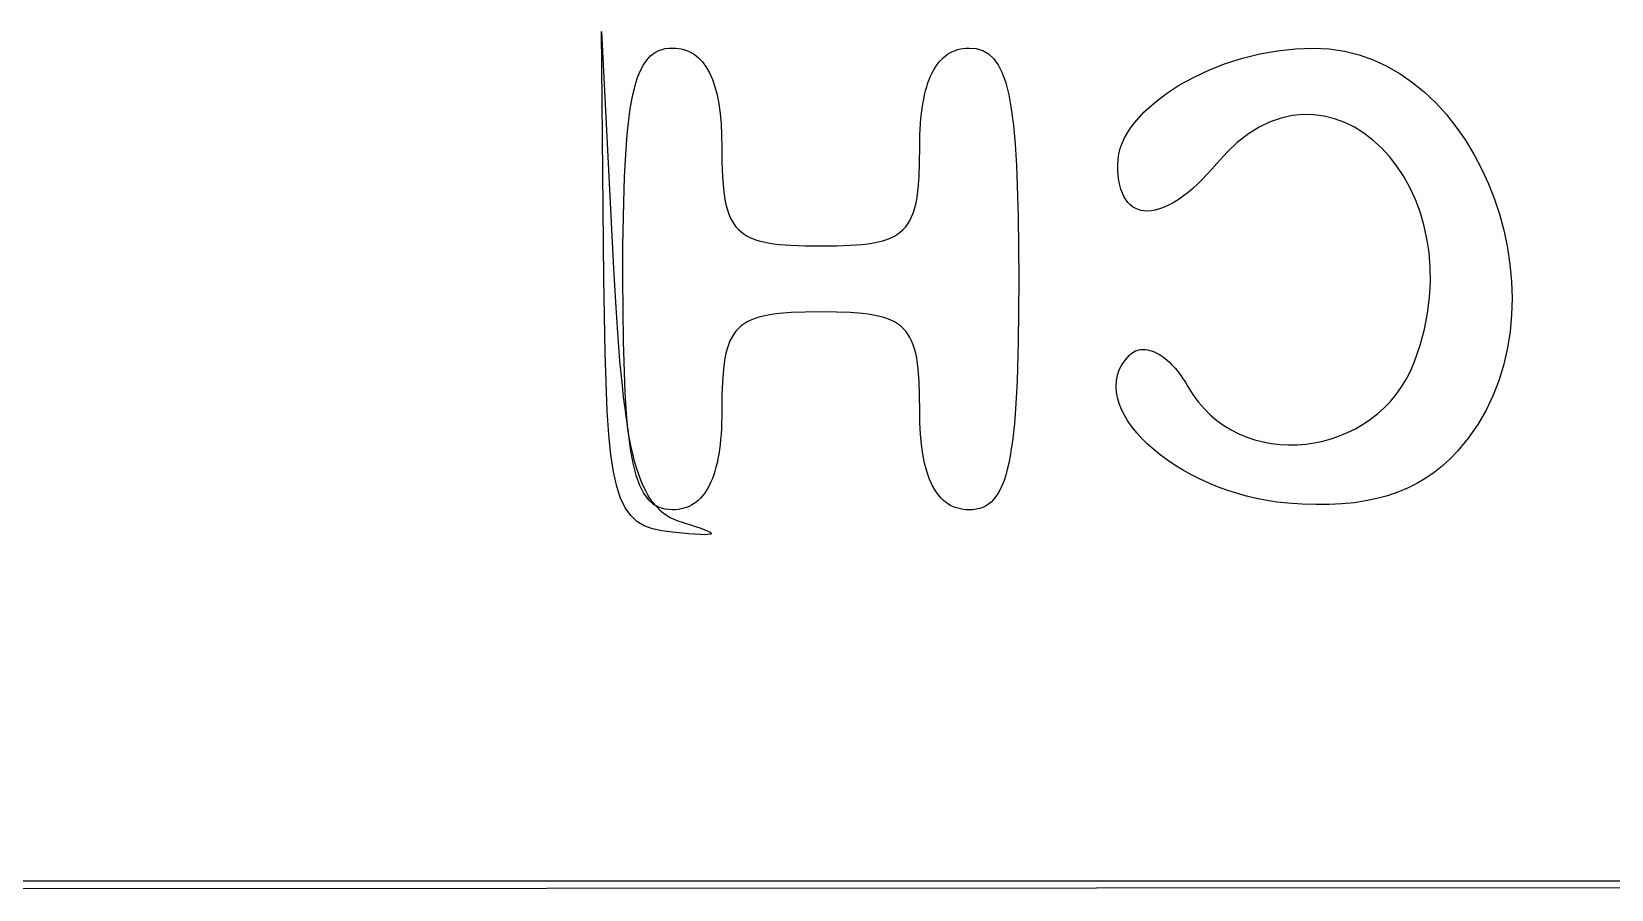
# Model space of a CAD drawing. Extents: x 70.3 to 133.4, y -81.7 to -32.
# Drawn here: x 80.225 to 81.999, y -78.524 to -77.561 of the extents above; entities that cross this region are included whole.
import ezdxf

# ---------------------------------------------------------------- set-up
doc = ezdxf.new("R2010")
doc.units = 0
doc.layers.add('BLACK', color=7, linetype='CONTINUOUS')

msp = doc.modelspace()

# ---------------------------------------------------------------- linework, layer by layer
at = {"layer": 'BLACK', "linetype": 'CONTINUOUS'}
for p, q in [((80.868076, -77.838287), (80.865271, -77.560867)), ((80.865271, -77.560867), (80.87891, -77.827006)), ((80.920485, -77.588103), (80.923458, -77.585682)), ((80.923458, -77.585682), (80.9266, -77.583684)), ((80.9266, -77.583684), (80.929913, -77.582089)), ((80.929913, -77.582089), (80.933401, -77.58088)), ((80.933401, -77.58088), (80.93707, -77.580039)), ((80.93707, -77.580039), (80.940922, -77.579548)), ((80.940922, -77.579548), (80.944961, -77.579388)), ((80.944961, -77.579388), (80.948379, -77.579497)), ((80.948379, -77.579497), (80.951689, -77.579822)), ((80.951689, -77.579822), (80.954891, -77.580365)), ((80.954891, -77.580365), (80.957983, -77.581124)), ((80.957983, -77.581124), (80.960968, -77.582101)), ((80.960968, -77.582101), (80.963844, -77.583295)), ((80.963844, -77.583295), (80.966611, -77.584706)), ((80.966611, -77.584706), (80.96927, -77.586333)), ((80.96927, -77.586333), (80.97182, -77.588178)), ((81.251477, -77.588178), (81.254028, -77.586333)), ((81.254028, -77.586333), (81.256686, -77.584706)), ((81.256686, -77.584706), (81.259454, -77.583295)), ((81.259454, -77.583295), (81.26233, -77.582101)), ((81.26233, -77.582101), (81.265314, -77.581124)), ((81.265314, -77.581124), (81.268407, -77.580365)), ((81.268407, -77.580365), (81.271608, -77.579822)), ((81.271608, -77.579822), (81.274918, -77.579497)), ((81.274918, -77.579497), (81.278337, -77.579388)), ((81.278337, -77.579388), (81.286228, -77.580039)), ((81.286228, -77.580039), (81.293385, -77.582089)), ((81.293385, -77.582089), (81.299839, -77.585682)), ((81.299839, -77.585682), (81.305622, -77.590963)), ((81.585036, -77.590822), (81.604541, -77.585972)), ((81.604541, -77.585972), (81.624457, -77.582382)), ((81.624457, -77.582382), (81.644613, -77.580153)), ((81.644613, -77.580153), (81.664838, -77.579388)), ((81.664838, -77.579388), (81.682422, -77.580259)), ((81.682422, -77.580259), (81.699493, -77.582816)), ((81.699493, -77.582816), (81.716024, -77.586977)), ((81.716024, -77.586977), (81.731983, -77.592658)), ((80.908002, -77.607169), (80.910194, -77.602367)), ((80.910194, -77.602367), (80.912534, -77.598078)), ((80.912534, -77.598078), (80.915027, -77.594282)), ((80.915027, -77.594282), (80.917676, -77.590963)), ((80.917676, -77.590963), (80.920485, -77.588103)), ((80.97182, -77.588178), (80.974262, -77.59024)), ((80.974262, -77.59024), (80.976595, -77.592519)), ((80.976595, -77.592519), (80.97882, -77.595015)), ((80.97882, -77.595015), (80.982944, -77.600658)), ((80.982944, -77.600658), (80.986633, -77.607169)), ((81.236664, -77.607169), (81.238455, -77.603805)), ((81.238455, -77.603805), (81.240354, -77.600658)), ((81.240354, -77.600658), (81.242362, -77.597728)), ((81.242362, -77.597728), (81.244478, -77.595015)), ((81.244478, -77.595015), (81.246702, -77.592519)), ((81.246702, -77.592519), (81.249036, -77.59024)), ((81.249036, -77.59024), (81.251477, -77.588178)), ((81.305622, -77.590963), (81.310764, -77.598078)), ((81.310764, -77.598078), (81.315296, -77.607169)), ((81.530685, -77.611917), (81.547937, -77.603896)), ((81.547937, -77.603896), (81.566111, -77.596831)), ((81.566111, -77.596831), (81.585036, -77.590822)), ((81.731983, -77.592658), (81.747342, -77.599777)), ((81.747342, -77.599777), (81.76207, -77.60825)), ((80.902279, -77.624831), (80.904049, -77.618383)), ((80.904049, -77.618383), (80.905955, -77.612502)), ((80.905955, -77.612502), (80.908002, -77.607169)), ((80.986633, -77.607169), (80.989889, -77.614549)), ((80.989889, -77.614549), (80.992711, -77.622796)), ((80.992711, -77.622796), (80.995098, -77.631912)), ((81.229339, -77.627246), (81.230587, -77.622796)), ((81.230587, -77.622796), (81.231943, -77.618564)), ((81.231943, -77.618564), (81.233408, -77.614549)), ((81.233408, -77.614549), (81.234982, -77.61075)), ((81.234982, -77.61075), (81.236664, -77.607169)), ((81.315296, -77.607169), (81.319249, -77.618383)), ((81.319249, -77.618383), (81.322654, -77.631863)), ((81.499628, -77.630418), (81.514525, -77.620792)), ((81.514525, -77.620792), (81.530685, -77.611917)), ((81.76207, -77.60825), (81.776139, -77.617994)), ((81.776139, -77.617994), (81.789518, -77.628927)), ((80.897755, -77.647756), (80.899136, -77.639499)), ((80.899136, -77.639499), (80.900643, -77.631863)), ((80.900643, -77.631863), (80.902279, -77.624831)), ((80.995098, -77.631912), (80.997051, -77.641896)), ((81.226246, -77.641896), (81.227168, -77.636795)), ((81.227168, -77.636795), (81.228199, -77.631912)), ((81.228199, -77.631912), (81.229339, -77.627246)), ((81.322654, -77.631863), (81.325543, -77.647756)), ((81.474304, -77.651522), (81.486164, -77.640696)), ((81.486164, -77.640696), (81.499628, -77.630418)), ((81.789518, -77.628927), (81.802177, -77.640966)), ((81.802177, -77.640966), (81.814088, -77.654026)), ((80.895352, -77.666204), (80.896494, -77.656651)), ((80.896494, -77.656651), (80.897755, -77.647756)), ((80.997051, -77.641896), (80.998571, -77.652748)), ((80.998571, -77.652748), (80.999656, -77.664468)), ((81.223641, -77.664468), (81.22413, -77.6585)), ((81.22413, -77.6585), (81.224727, -77.652748)), ((81.224727, -77.652748), (81.225432, -77.647213)), ((81.225432, -77.647213), (81.226246, -77.641896)), ((81.325543, -77.647756), (81.327946, -77.666204)), ((81.464217, -77.662797), (81.474304, -77.651522)), ((81.62851, -77.657983), (81.616196, -77.662283)), ((81.640797, -77.655239), (81.62851, -77.657983)), ((81.653001, -77.653995), (81.640797, -77.655239)), ((81.665069, -77.654196), (81.653001, -77.653995)), ((81.676945, -77.655788), (81.665069, -77.654196)), ((81.688574, -77.658715), (81.676945, -77.655788)), ((81.699901, -77.662922), (81.688574, -77.658715)), ((81.814088, -77.654026), (81.825219, -77.668026)), ((80.893403, -77.687354), (80.894323, -77.676432)), ((80.894323, -77.676432), (80.895352, -77.666204)), ((80.999656, -77.664468), (81.000307, -77.677057)), ((81.22299, -77.677057), (81.223262, -77.670654)), ((81.223262, -77.670654), (81.223641, -77.664468)), ((81.327946, -77.666204), (81.329894, -77.687354)), ((81.452787, -77.680325), (81.456076, -77.674417)), ((81.456076, -77.674417), (81.459893, -77.66857)), ((81.459893, -77.66857), (81.464217, -77.662797)), ((81.591709, -77.675767), (81.579644, -77.685063)), ((81.603911, -77.668192), (81.591709, -77.675767)), ((81.616196, -77.662283), (81.603911, -77.668192)), ((81.710872, -77.668355), (81.699901, -77.662922)), ((81.72143, -77.674958), (81.710872, -77.668355)), ((81.731522, -77.682677), (81.72143, -77.674958)), ((81.825219, -77.668026), (81.835543, -77.682883)), ((80.89259, -77.698986), (80.893403, -77.687354)), ((81.000307, -77.677057), (81.000524, -77.690513)), ((81.000524, -77.690513), (81.000687, -77.708039)), ((81.222611, -77.708039), (81.222773, -77.690513)), ((81.222773, -77.690513), (81.222828, -77.683676)), ((81.222828, -77.683676), (81.22299, -77.677057)), ((81.329894, -77.687354), (81.331418, -77.711349)), ((81.446308, -77.698289), (81.447882, -77.692273)), ((81.447882, -77.692273), (81.450049, -77.686281)), ((81.450049, -77.686281), (81.452787, -77.680325)), ((81.579644, -77.685063), (81.567773, -77.696133)), ((81.741093, -77.691456), (81.731522, -77.682677)), ((81.750086, -77.701241), (81.741093, -77.691456)), ((81.835543, -77.682883), (81.845029, -77.698513)), ((80.891266, -77.724458), (80.891879, -77.711349)), ((80.891879, -77.711349), (80.89259, -77.698986)), ((81.000687, -77.708039), (81.001248, -77.723648)), ((81.22205, -77.723648), (81.222611, -77.708039)), ((81.331418, -77.711349), (81.33332, -77.768455)), ((81.445024, -77.710337), (81.445348, -77.704314)), ((81.445176, -77.716694), (81.445024, -77.710337)), ((81.445348, -77.704314), (81.446308, -77.698289)), ((81.556149, -77.709034), (81.550668, -77.715457)), ((81.567773, -77.696133), (81.556149, -77.709034)), ((81.758448, -77.711976), (81.750086, -77.701241)), ((81.766123, -77.723607), (81.758448, -77.711976)), ((81.845029, -77.698513), (81.853647, -77.714833)), ((80.890747, -77.738334), (80.891266, -77.724458)), ((81.001248, -77.723648), (81.002315, -77.737448)), ((81.220983, -77.737448), (81.22205, -77.723648)), ((81.445627, -77.722638), (81.445176, -77.716694)), ((81.446368, -77.728167), (81.445627, -77.722638)), ((81.447392, -77.733283), (81.446368, -77.728167)), ((81.539848, -77.727071), (81.534527, -77.732261)), ((81.545231, -77.721469), (81.539848, -77.727071)), ((81.550668, -77.715457), (81.545231, -77.721469)), ((81.773057, -77.736078), (81.766123, -77.723607)), ((81.853647, -77.714833), (81.861368, -77.731761)), ((80.889977, -77.768455), (80.890747, -77.738334)), ((81.002315, -77.737448), (81.003072, -77.743704)), ((81.003072, -77.743704), (81.003997, -77.749548)), ((81.219301, -77.749548), (81.220225, -77.743704)), ((81.220225, -77.743704), (81.220983, -77.737448)), ((81.448689, -77.737986), (81.447392, -77.733283)), ((81.45025, -77.742275), (81.448689, -77.737986)), ((81.452069, -77.746151), (81.45025, -77.742275)), ((81.454135, -77.749614), (81.452069, -77.746151)), ((81.519019, -77.745366), (81.514031, -77.748912)), ((81.524104, -77.741409), (81.519019, -77.745366)), ((81.529276, -77.737041), (81.524104, -77.741409)), ((81.534527, -77.732261), (81.529276, -77.737041)), ((81.779193, -77.749335), (81.773057, -77.736078)), ((81.861368, -77.731761), (81.868161, -77.749213)), ((81.003997, -77.749548), (81.005102, -77.754994)), ((81.005102, -77.754994), (81.006402, -77.760056)), ((81.006402, -77.760056), (81.00791, -77.764748)), ((81.00791, -77.764748), (81.00964, -77.769082)), ((81.213658, -77.769082), (81.215387, -77.764748)), ((81.215387, -77.764748), (81.216895, -77.760056)), ((81.216895, -77.760056), (81.218195, -77.754994)), ((81.218195, -77.754994), (81.219301, -77.749548)), ((81.456441, -77.752664), (81.454135, -77.749614)), ((81.458978, -77.755301), (81.456441, -77.752664)), ((81.461738, -77.757525), (81.458978, -77.755301)), ((81.464712, -77.759336), (81.461738, -77.757525)), ((81.467892, -77.760735), (81.464712, -77.759336)), ((81.471269, -77.761721), (81.467892, -77.760735)), ((81.474835, -77.762294), (81.471269, -77.761721)), ((81.478582, -77.762455), (81.474835, -77.762294)), ((81.4825, -77.762204), (81.478582, -77.762455)), ((81.486582, -77.761541), (81.4825, -77.762204)), ((81.490818, -77.760466), (81.486582, -77.761541)), ((81.495202, -77.758978), (81.490818, -77.760466)), ((81.499723, -77.757079), (81.495202, -77.758978)), ((81.504374, -77.754768), (81.499723, -77.757079)), ((81.509146, -77.752046), (81.504374, -77.754768)), ((81.514031, -77.748912), (81.509146, -77.752046)), ((81.784479, -77.763322), (81.779193, -77.749335)), ((81.788857, -77.777985), (81.784479, -77.763322)), ((81.868161, -77.749213), (81.873999, -77.767106)), ((80.889538, -77.801855), (80.889977, -77.768455)), ((81.00964, -77.769082), (81.011605, -77.773072)), ((81.011605, -77.773072), (81.013818, -77.776732)), ((81.013818, -77.776732), (81.016294, -77.780076)), ((81.016294, -77.780076), (81.019045, -77.783117)), ((81.204252, -77.783117), (81.207004, -77.780076)), ((81.207004, -77.780076), (81.20948, -77.776732)), ((81.20948, -77.776732), (81.211693, -77.773072)), ((81.211693, -77.773072), (81.213658, -77.769082)), ((81.33332, -77.768455), (81.333899, -77.838679)), ((81.792275, -77.793269), (81.788857, -77.777985)), ((81.873999, -77.767106), (81.87885, -77.785358)), ((81.019045, -77.783117), (81.022086, -77.785868)), ((81.022086, -77.785868), (81.02543, -77.788344)), ((81.02543, -77.788344), (81.02909, -77.790557)), ((81.02909, -77.790557), (81.03308, -77.792522)), ((81.03308, -77.792522), (81.037414, -77.794252)), ((81.037414, -77.794252), (81.042106, -77.795759)), ((81.042106, -77.795759), (81.047168, -77.797059)), ((81.047168, -77.797059), (81.052614, -77.798165)), ((81.052614, -77.798165), (81.058458, -77.79909)), ((81.058458, -77.79909), (81.064714, -77.799847)), ((81.064714, -77.799847), (81.078514, -77.800914)), ((81.144783, -77.800914), (81.158584, -77.799847)), ((81.158584, -77.799847), (81.164839, -77.79909)), ((81.164839, -77.79909), (81.170684, -77.798165)), ((81.170684, -77.798165), (81.17613, -77.797059)), ((81.17613, -77.797059), (81.181192, -77.795759)), ((81.181192, -77.795759), (81.185883, -77.794252)), ((81.185883, -77.794252), (81.190217, -77.792522)), ((81.190217, -77.792522), (81.194208, -77.790557)), ((81.194208, -77.790557), (81.197868, -77.788344)), ((81.197868, -77.788344), (81.201212, -77.785868)), ((81.201212, -77.785868), (81.204252, -77.783117)), ((81.794675, -77.809118), (81.792275, -77.793269)), ((81.87885, -77.785358), (81.882685, -77.803885)), ((80.889399, -77.838679), (80.889538, -77.801855)), ((81.078514, -77.800914), (81.094123, -77.801475)), ((81.094123, -77.801475), (81.111649, -77.801638)), ((81.111649, -77.801638), (81.129175, -77.801475)), ((81.129175, -77.801475), (81.144783, -77.800914)), ((81.796004, -77.825478), (81.794675, -77.809118)), ((81.882685, -77.803885), (81.885474, -77.822604)), ((80.87891, -77.827006), (80.881006, -77.864879)), ((81.796207, -77.842294), (81.796004, -77.825478)), ((81.885474, -77.822604), (81.887188, -77.841433)), ((80.869374, -77.921789), (80.868076, -77.838287)), ((80.889977, -77.908904), (80.889399, -77.838679)), ((81.333899, -77.838679), (81.333759, -77.875504)), ((81.795228, -77.85951), (81.796207, -77.842294)), ((81.887188, -77.841433), (81.887797, -77.860288)), ((80.881006, -77.864879), (80.883263, -77.899331)), ((81.793013, -77.877073), (81.795228, -77.85951)), ((81.887797, -77.860288), (81.887272, -77.879087)), ((81.02543, -77.889015), (81.022086, -77.89149)), ((81.02909, -77.886801), (81.02543, -77.889015)), ((81.03308, -77.884837), (81.02909, -77.886801)), ((81.037414, -77.883107), (81.03308, -77.884837)), ((81.042106, -77.881599), (81.037414, -77.883107)), ((81.047168, -77.880299), (81.042106, -77.881599)), ((81.052614, -77.879194), (81.047168, -77.880299)), ((81.058458, -77.878269), (81.052614, -77.879194)), ((81.064714, -77.877512), (81.058458, -77.878269)), ((81.078514, -77.876445), (81.064714, -77.877512)), ((81.094123, -77.875884), (81.078514, -77.876445)), ((81.111649, -77.875721), (81.094123, -77.875884)), ((81.129175, -77.875884), (81.111649, -77.875721)), ((81.144783, -77.876445), (81.129175, -77.875884)), ((81.158584, -77.877512), (81.144783, -77.876445)), ((81.164839, -77.878269), (81.158584, -77.877512)), ((81.170684, -77.879194), (81.164839, -77.878269)), ((81.17613, -77.880299), (81.170684, -77.879194)), ((81.181192, -77.881599), (81.17613, -77.880299)), ((81.185883, -77.883107), (81.181192, -77.881599)), ((81.190217, -77.884837), (81.185883, -77.883107)), ((81.194208, -77.886801), (81.190217, -77.884837)), ((81.197868, -77.889015), (81.194208, -77.886801)), ((81.201212, -77.89149), (81.197868, -77.889015)), ((81.333759, -77.875504), (81.33332, -77.908904)), ((81.789506, -77.894926), (81.793013, -77.877073)), ((81.887272, -77.879087), (81.885583, -77.897746)), ((80.883263, -77.899331), (80.885723, -77.930521)), ((81.011605, -77.904287), (81.00964, -77.908277)), ((81.013818, -77.900626), (81.011605, -77.904287)), ((81.016294, -77.897283), (81.013818, -77.900626)), ((81.019045, -77.894242), (81.016294, -77.897283)), ((81.022086, -77.89149), (81.019045, -77.894242)), ((81.204252, -77.894242), (81.201212, -77.89149)), ((81.207004, -77.897283), (81.204252, -77.894242)), ((81.20948, -77.900626), (81.207004, -77.897283)), ((81.211693, -77.904287), (81.20948, -77.900626)), ((81.213658, -77.908277), (81.211693, -77.904287)), ((81.784653, -77.913014), (81.789506, -77.894926)), ((81.885583, -77.897746), (81.882699, -77.916182)), ((80.871795, -77.986972), (80.869374, -77.921789)), ((80.891879, -77.96601), (80.889977, -77.908904)), ((81.005102, -77.922364), (81.003997, -77.927811)), ((81.006402, -77.917302), (81.005102, -77.922364)), ((81.00791, -77.912611), (81.006402, -77.917302)), ((81.00964, -77.908277), (81.00791, -77.912611)), ((81.215387, -77.912611), (81.213658, -77.908277)), ((81.216895, -77.917302), (81.215387, -77.912611)), ((81.218195, -77.922364), (81.216895, -77.917302)), ((81.219301, -77.927811), (81.218195, -77.922364)), ((81.33332, -77.908904), (81.33255, -77.939025)), ((81.453608, -77.929468), (81.458373, -77.924109)), ((81.458373, -77.924109), (81.459919, -77.922694)), ((81.459919, -77.922694), (81.46154, -77.921464)), ((81.46154, -77.921464), (81.46323, -77.920417)), ((81.46323, -77.920417), (81.464985, -77.91955)), ((81.464985, -77.91955), (81.466802, -77.918861)), ((81.466802, -77.918861), (81.468676, -77.918349)), ((81.468676, -77.918349), (81.470603, -77.91801)), ((81.470603, -77.91801), (81.472579, -77.917842)), ((81.472579, -77.917842), (81.474599, -77.917844)), ((81.474599, -77.917844), (81.476659, -77.918013)), ((81.476659, -77.918013), (81.478756, -77.918346)), ((81.478756, -77.918346), (81.480885, -77.918841)), ((81.480885, -77.918841), (81.483041, -77.919497)), ((81.483041, -77.919497), (81.485221, -77.920311)), ((81.485221, -77.920311), (81.487421, -77.92128)), ((81.487421, -77.92128), (81.489636, -77.922402)), ((81.489636, -77.922402), (81.491861, -77.923676)), ((81.491861, -77.923676), (81.494094, -77.925099)), ((81.778398, -77.931284), (81.784653, -77.913014)), ((81.882699, -77.916182), (81.878592, -77.934312)), ((80.885723, -77.930521), (80.888429, -77.95861)), ((81.002315, -77.939911), (81.001248, -77.953711)), ((81.003072, -77.933655), (81.002315, -77.939911)), ((81.003997, -77.927811), (81.003072, -77.933655)), ((81.220225, -77.933655), (81.219301, -77.927811)), ((81.220983, -77.939911), (81.220225, -77.933655)), ((81.22205, -77.953711), (81.220983, -77.939911)), ((81.33255, -77.939025), (81.332031, -77.9529)), ((81.444751, -77.946841), (81.446822, -77.940859)), ((81.446822, -77.940859), (81.449766, -77.93506)), ((81.449766, -77.93506), (81.453608, -77.929468)), ((81.494094, -77.925099), (81.496329, -77.926668)), ((81.496329, -77.926668), (81.498563, -77.928381)), ((81.498563, -77.928381), (81.500791, -77.930236)), ((81.500791, -77.930236), (81.50301, -77.932231)), ((81.50301, -77.932231), (81.505214, -77.934364)), ((81.505214, -77.934364), (81.507399, -77.936632)), ((81.507399, -77.936632), (81.509563, -77.939033)), ((81.509563, -77.939033), (81.5117, -77.941565)), ((81.5117, -77.941565), (81.513805, -77.944225)), ((81.76923, -77.950897), (81.774131, -77.941365)), ((81.774131, -77.941365), (81.778398, -77.931284)), ((81.878592, -77.934312), (81.873232, -77.952054)), ((80.888429, -77.95861), (80.889887, -77.971542)), ((81.001248, -77.953711), (81.000687, -77.96932)), ((81.222611, -77.96932), (81.22205, -77.953711)), ((81.332031, -77.9529), (81.331418, -77.96601)), ((81.44312, -77.95926), (81.443525, -77.952983)), ((81.443509, -77.965647), (81.44312, -77.95926)), ((81.443525, -77.952983), (81.444751, -77.946841)), ((81.513805, -77.944225), (81.515876, -77.947011)), ((81.515876, -77.947011), (81.517908, -77.949922)), ((81.517908, -77.949922), (81.519896, -77.952954)), ((81.519896, -77.952954), (81.521837, -77.956105)), ((81.521837, -77.956105), (81.523725, -77.959374)), ((81.523725, -77.959374), (81.529244, -77.968376)), ((81.757686, -77.968291), (81.763735, -77.959874)), ((81.763735, -77.959874), (81.76923, -77.950897)), ((81.873232, -77.952054), (81.866589, -77.969324)), ((80.889887, -77.971542), (80.891424, -77.983758)), ((80.893403, -77.990005), (80.891879, -77.96601)), ((81.000687, -77.96932), (81.000524, -77.986846)), ((81.222773, -77.986846), (81.222611, -77.96932)), ((81.331418, -77.96601), (81.330707, -77.978372)), ((81.444666, -77.972121), (81.443509, -77.965647)), ((81.446567, -77.978658), (81.444666, -77.972121)), ((81.529244, -77.968376), (81.535316, -77.976697)), ((81.535316, -77.976697), (81.541902, -77.984341)), ((81.744081, -77.983433), (81.751121, -77.976146)), ((81.751121, -77.976146), (81.757686, -77.968291)), ((81.866589, -77.969324), (81.858633, -77.98604)), ((80.873623, -78.013419), (80.871795, -77.986972)), ((80.891424, -77.983758), (80.893043, -77.995279)), ((80.893043, -77.995279), (80.894751, -78.006124)), ((80.895037, -78.007742), (80.893403, -77.990005)), ((81.00047, -77.993683), (81.000307, -78.000303)), ((81.000524, -77.986846), (81.00047, -77.993683)), ((81.22299, -78.000303), (81.222773, -77.986846)), ((81.329894, -77.990005), (81.328975, -78.000927)), ((81.330707, -77.978372), (81.329894, -77.990005)), ((81.449184, -77.985232), (81.446567, -77.978658)), ((81.452493, -77.991821), (81.449184, -77.985232)), ((81.456467, -77.998399), (81.452493, -77.991821)), ((81.541902, -77.984341), (81.548961, -77.991313)), ((81.548961, -77.991313), (81.556454, -77.997617)), ((81.728733, -77.996287), (81.736605, -77.990148)), ((81.736605, -77.990148), (81.744081, -77.983433)), ((81.858633, -77.98604), (81.849335, -78.002118)), ((80.875966, -78.036156), (80.873623, -78.013419)), ((80.894751, -78.006124), (80.895037, -78.007742)), ((80.895037, -78.007742), (80.895352, -78.011155)), ((80.896553, -78.016314), (80.895037, -78.007742)), ((80.895352, -78.011155), (80.897755, -78.029603)), ((80.999656, -78.012891), (80.999168, -78.01886)), ((81.000036, -78.006705), (80.999656, -78.012891)), ((81.000307, -78.000303), (81.000036, -78.006705)), ((81.223641, -78.012891), (81.22299, -78.000303)), ((81.224727, -78.024611), (81.223641, -78.012891)), ((81.327946, -78.011155), (81.326803, -78.020707)), ((81.328975, -78.000927), (81.327946, -78.011155)), ((81.461081, -78.004943), (81.456467, -77.998399)), ((81.466308, -78.011428), (81.461081, -78.004943)), ((81.472122, -78.01783), (81.466308, -78.011428)), ((81.556454, -77.997617), (81.564342, -78.003258)), ((81.564342, -78.003258), (81.572585, -78.008239)), ((81.572585, -78.008239), (81.581144, -78.012566)), ((81.581144, -78.012566), (81.589979, -78.016242)), ((81.694071, -78.014991), (81.703133, -78.011202)), ((81.703133, -78.011202), (81.711957, -78.006818)), ((81.711957, -78.006818), (81.720504, -78.001845)), ((81.720504, -78.001845), (81.728733, -77.996287)), ((81.849335, -78.002118), (81.838665, -78.017475)), ((80.898454, -78.025868), (80.896553, -78.016314)), ((80.897755, -78.029603), (80.900643, -78.045495)), ((80.90046, -78.034807), (80.898454, -78.025868)), ((80.997865, -78.030146), (80.997051, -78.035463)), ((80.998571, -78.024611), (80.997865, -78.030146)), ((80.999168, -78.01886), (80.998571, -78.024611)), ((81.226246, -78.035463), (81.224727, -78.024611)), ((81.325543, -78.029603), (81.324161, -78.03786)), ((81.326803, -78.020707), (81.325543, -78.029603)), ((81.478499, -78.024125), (81.472122, -78.01783)), ((81.485412, -78.030288), (81.478499, -78.024125)), ((81.492836, -78.036296), (81.485412, -78.030288)), ((81.589979, -78.016242), (81.599051, -78.019271)), ((81.599051, -78.019271), (81.608319, -78.021659)), ((81.608319, -78.021659), (81.617745, -78.02341)), ((81.617745, -78.02341), (81.627289, -78.024528)), ((81.627289, -78.024528), (81.63691, -78.025016)), ((81.63691, -78.025016), (81.646571, -78.024881)), ((81.646571, -78.024881), (81.656231, -78.024126)), ((81.656231, -78.024126), (81.66585, -78.022754)), ((81.66585, -78.022754), (81.67539, -78.020772)), ((81.67539, -78.020772), (81.68481, -78.018183)), ((81.68481, -78.018183), (81.694071, -78.014991)), ((81.838665, -78.017475), (81.826594, -78.032028)), ((80.878904, -78.055473), (80.875966, -78.036156)), ((80.902576, -78.04315), (80.90046, -78.034807)), ((80.900643, -78.045495), (80.904049, -78.058976)), ((80.904807, -78.050918), (80.902576, -78.04315)), ((80.995098, -78.045447), (80.993959, -78.050114)), ((80.996129, -78.040564), (80.995098, -78.045447)), ((80.997051, -78.035463), (80.996129, -78.040564)), ((81.228199, -78.045447), (81.226246, -78.035463)), ((81.230587, -78.054563), (81.228199, -78.045447)), ((81.322654, -78.045495), (81.321018, -78.052528)), ((81.324161, -78.03786), (81.322654, -78.045495)), ((81.500743, -78.042124), (81.492836, -78.036296)), ((81.50911, -78.047748), (81.500743, -78.042124)), ((81.517909, -78.053144), (81.50911, -78.047748)), ((81.809535, -78.048652), (81.800412, -78.055925)), ((81.818255, -78.040688), (81.809535, -78.048652)), ((81.826594, -78.032028), (81.818255, -78.040688)), ((80.882513, -78.071659), (80.878904, -78.055473)), ((80.904049, -78.058976), (80.908002, -78.07019)), ((80.90716, -78.05813), (80.904807, -78.050918)), ((80.909638, -78.064807), (80.90716, -78.05813)), ((80.912248, -78.070968), (80.909638, -78.064807)), ((80.988315, -78.066609), (80.986633, -78.07019)), ((80.989889, -78.062811), (80.988315, -78.066609)), ((80.991354, -78.058795), (80.989889, -78.062811)), ((80.992711, -78.054563), (80.991354, -78.058795)), ((80.993959, -78.050114), (80.992711, -78.054563)), ((81.233408, -78.062811), (81.230587, -78.054563)), ((81.236664, -78.07019), (81.233408, -78.062811)), ((81.317343, -78.064857), (81.315296, -78.07019)), ((81.319249, -78.058976), (81.317343, -78.064857)), ((81.321018, -78.052528), (81.319249, -78.058976)), ((81.527115, -78.058287), (81.517909, -78.053144)), ((81.536702, -78.063154), (81.527115, -78.058287)), ((81.546645, -78.067719), (81.536702, -78.063154)), ((81.790866, -78.062514), (81.780877, -78.068425)), ((81.800412, -78.055925), (81.790866, -78.062514)), ((80.886872, -78.085004), (80.882513, -78.071659)), ((80.908002, -78.07019), (80.912534, -78.079282)), ((80.914995, -78.076633), (80.912248, -78.070968)), ((80.912534, -78.079282), (80.917676, -78.086396)), ((80.917884, -78.081823), (80.914995, -78.076633)), ((80.920922, -78.086557), (80.917884, -78.081823)), ((80.97882, -78.082344), (80.976595, -78.08484)), ((80.980936, -78.079631), (80.97882, -78.082344)), ((80.982944, -78.076701), (80.980936, -78.079631)), ((80.984843, -78.073554), (80.982944, -78.076701)), ((80.986633, -78.07019), (80.984843, -78.073554)), ((81.240354, -78.076701), (81.236664, -78.07019)), ((81.244478, -78.082344), (81.240354, -78.076701)), ((81.246702, -78.08484), (81.244478, -78.082344)), ((81.308271, -78.083077), (81.305622, -78.086396)), ((81.310764, -78.079282), (81.308271, -78.083077)), ((81.313104, -78.074992), (81.310764, -78.079282)), ((81.315296, -78.07019), (81.313104, -78.074992)), ((81.556917, -78.07196), (81.546645, -78.067719)), ((81.567493, -78.075851), (81.556917, -78.07196)), ((81.578347, -78.079369), (81.567493, -78.075851)), ((81.589452, -78.082489), (81.578347, -78.079369)), ((81.600784, -78.085187), (81.589452, -78.082489)), ((81.748044, -78.082155), (81.736077, -78.085417)), ((81.759487, -78.078239), (81.748044, -78.082155)), ((81.770424, -78.073665), (81.759487, -78.078239)), ((81.780877, -78.068425), (81.770424, -78.073665)), ((80.89206, -78.095799), (80.886872, -78.085004)), ((80.898154, -78.104333), (80.89206, -78.095799)), ((80.917676, -78.086396), (80.923458, -78.091677)), ((80.924112, -78.090855), (80.920922, -78.086557)), ((80.923458, -78.091677), (80.926081, -78.093137)), ((80.926081, -78.093137), (80.924112, -78.090855)), ((80.926081, -78.093137), (80.927461, -78.094737)), ((80.929913, -78.09527), (80.926081, -78.093137)), ((80.927461, -78.094737), (80.930974, -78.098224)), ((80.93707, -78.09732), (80.929913, -78.09527)), ((80.930974, -78.098224), (80.934656, -78.101335)), ((80.934656, -78.101335), (80.938513, -78.10409)), ((80.944961, -78.097971), (80.93707, -78.09732)), ((80.948379, -78.097863), (80.944961, -78.097971)), ((80.951689, -78.097537), (80.948379, -78.097863)), ((80.954891, -78.096995), (80.951689, -78.097537)), ((80.957983, -78.096235), (80.954891, -78.096995)), ((80.960968, -78.095258), (80.957983, -78.096235)), ((80.963844, -78.094065), (80.960968, -78.095258)), ((80.966611, -78.092654), (80.963844, -78.094065)), ((80.96927, -78.091026), (80.966611, -78.092654)), ((80.97182, -78.089181), (80.96927, -78.091026)), ((80.974262, -78.087119), (80.97182, -78.089181)), ((80.976595, -78.08484), (80.974262, -78.087119)), ((81.249036, -78.087119), (81.246702, -78.08484)), ((81.251477, -78.089181), (81.249036, -78.087119)), ((81.254028, -78.091026), (81.251477, -78.089181)), ((81.256686, -78.092654), (81.254028, -78.091026)), ((81.259454, -78.094065), (81.256686, -78.092654)), ((81.26233, -78.095258), (81.259454, -78.094065)), ((81.265314, -78.096235), (81.26233, -78.095258)), ((81.268407, -78.096995), (81.265314, -78.096235)), ((81.271608, -78.097537), (81.268407, -78.096995)), ((81.274918, -78.097863), (81.271608, -78.097537)), ((81.278337, -78.097971), (81.274918, -78.097863)), ((81.282376, -78.097812), (81.278337, -78.097971)), ((81.286228, -78.09732), (81.282376, -78.097812)), ((81.289896, -78.096479), (81.286228, -78.09732)), ((81.293385, -78.09527), (81.289896, -78.096479)), ((81.296698, -78.093676), (81.293385, -78.09527)), ((81.299839, -78.091677), (81.296698, -78.093676)), ((81.302812, -78.089256), (81.299839, -78.091677)), ((81.305622, -78.086396), (81.302812, -78.089256)), ((81.612316, -78.087439), (81.600784, -78.085187)), ((81.624022, -78.089221), (81.612316, -78.087439)), ((81.635878, -78.090507), (81.624022, -78.089221)), ((81.652095, -78.091638), (81.635878, -78.090507)), ((81.667644, -78.09216), (81.652095, -78.091638)), ((81.682545, -78.092066), (81.667644, -78.09216)), ((81.696818, -78.091352), (81.682545, -78.092066)), ((81.710484, -78.09001), (81.696818, -78.091352)), ((81.723564, -78.088034), (81.710484, -78.09001)), ((81.736077, -78.085417), (81.723564, -78.088034)), ((80.905233, -78.110896), (80.898154, -78.104333)), ((80.913375, -78.115777), (80.905233, -78.110896)), ((80.922659, -78.119267), (80.913375, -78.115777)), ((80.933161, -78.121656), (80.922659, -78.119267)), ((80.938513, -78.10409), (80.942551, -78.106509)), ((80.942551, -78.106509), (80.946773, -78.108613)), ((80.946773, -78.108613), (80.951187, -78.110421)), ((80.951187, -78.110421), (80.955797, -78.111952)), ((80.955797, -78.111952), (80.970974, -78.116649)), ((80.970974, -78.116649), (80.976814, -78.118623)), ((80.976814, -78.118623), (80.981483, -78.120351)), ((80.944962, -78.123233), (80.933161, -78.121656)), ((80.963038, -78.124912), (80.944962, -78.123233)), ((80.970263, -78.125443), (80.963038, -78.124912)), ((80.976283, -78.125765), (80.970263, -78.125443)), ((80.981101, -78.125873), (80.976283, -78.125765)), ((80.984722, -78.125763), (80.981101, -78.125873)), ((80.981483, -78.120351), (80.984978, -78.121837)), ((80.987148, -78.125434), (80.984722, -78.125763)), ((80.984978, -78.121837), (80.987295, -78.123085)), ((80.987915, -78.125185), (80.987148, -78.125434)), ((80.987295, -78.123085), (80.988011, -78.12362)), ((80.988384, -78.124879), (80.987915, -78.125185)), ((80.988011, -78.12362), (80.988431, -78.124098)), ((80.988556, -78.124517), (80.988384, -78.124879)), ((80.988431, -78.124098), (80.988556, -78.124517)), ((74.601576, -78.514691), (83.398972, -78.514691)), ((83.921317, -78.521446), (79.000274, -78.524256))]:
    msp.add_line(p, q, dxfattribs=at)

doc.saveas('drawing.dxf')
